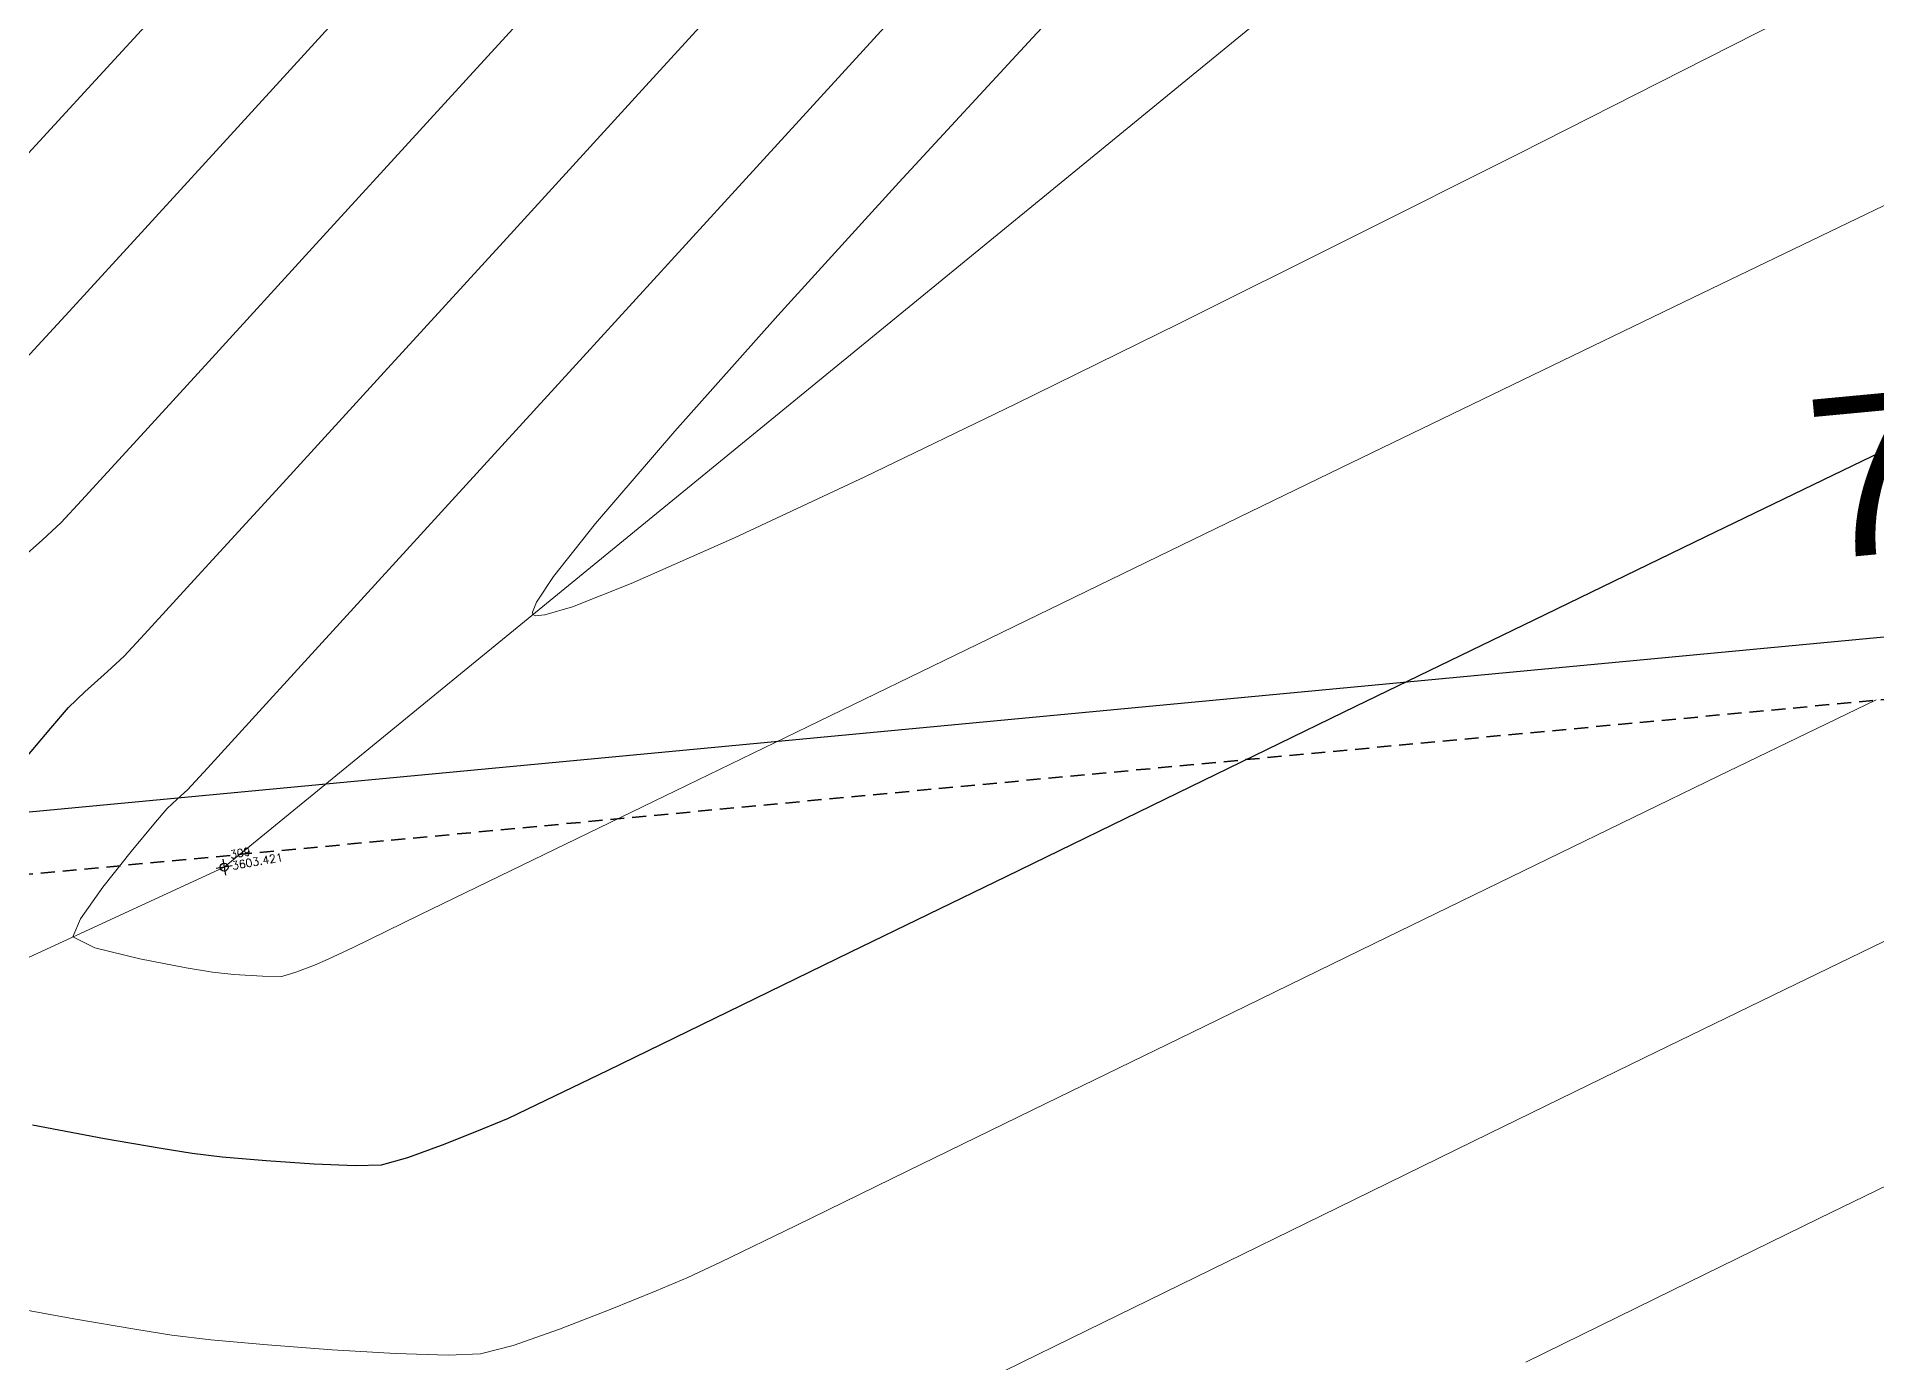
# Model space of a CAD drawing. Header units: millimetres. Extents: x 736950 to 740938, y 8500595 to 8502163.
# Drawn here: x 737828.7 to 737851.69, y 8501212.41 to 8501228.97 of the extents above; entities that cross this region are included whole.
import ezdxf

# ---------------------------------------------------------------- set-up
doc = ezdxf.new("R2010")
doc.units = ezdxf.units.MM
doc.linetypes.add('DASHED', pattern=[0.75, 0.5, -0.25])
for name, color, linetype, lineweight in [('CONT-MJR', 80, 'Continuous', 30), ('CONT-MNR', 96, 'Continuous', 15), ('COTAS', 40, 'Continuous', 5), ('PERIMETRO', 7, 'Continuous', 35), ('pista', 251, 'Continuous', 5), ('saiwite', 5, 'Continuous', 5)]:
    doc.layers.add(name, color=color, linetype=linetype, lineweight=lineweight)
doc.styles.add('5mm', font='arial.ttf', dxfattribs={"height": 3})
doc.styles.add('COTAS', font='arial.ttf')
doc.dimstyles.new('Copy of GenDist', dxfattribs={"dimtxt": 2, "dimasz": 2, "dimexe": 0.18, "dimexo": 0.0625, "dimgap": 1, "dimtad": 2, "dimdec": 3, "dimzin": 1, "dimdsep": 46, "dimtxsty": 'COTAS', "dimcen": 0.09, "dimadec": 3, "dimazin": 0, "dimtfac": 1, "dimtdec": 3, "dimtofl": 0, "dimtmove": 0, "dimatfit": 3, "dimfxl": 1, "dimtolj": 1, "dimtzin": 0, "dimarcsym": 0})

# ---------------------------------------------------------------- blocks, each defined once
blk = doc.blocks.new('*D154')
at = {"layer": 'COTAS', "color": 0, "lineweight": -2, "transparency": 16777216}
for p, q in [((737892.6454692353, 8501224.602372762), (737892.5613406893, 8501225.495133976)), ((737819.9893568559, 8501218.475581242), (737890.5870493695, 8501225.128290977)), ((737818.0654194364, 8501217.574389188), (737817.9812908905, 8501218.467150401))]:
    blk.add_line(p, q, dxfattribs=at)
at = {"layer": 'COTAS', "color": 0, "transparency": 16777216}
for points in [[(737890.5557765495, 8501225.460154086), (737890.6183221894, 8501224.79642787), (737892.578228012, 8501225.315927897)], [(737819.9580840359, 8501218.80744435), (737820.0206296758, 8501218.143718135), (737817.9981782131, 8501218.287944322)]]:
    blk.add_solid(points, dxfattribs=at)
at = {"layer": 'Defpoints', "color": 0, "transparency": 16777216}
for p in [(737892.578228012, 8501225.315927897), (737892.651332889, 8501224.54014843), (737818.0712830902, 8501217.512164855)]:
    blk.add_point(p, dxfattribs=at)
at = {"layer": 'COTAS', "color": 0, "transparency": 16777216, "insert": (737855.0985823105, 8501223.81416746), "char_height": 2, "attachment_point": 5, "rotation": 5.383318807571368, "style": 'COTAS'}
blk.add_mtext('\\A1;74.910', dxfattribs=at)

msp = doc.modelspace()

# ---------------------------------------------------------------- hatches: boundary and pattern name
at = {"layer": 'pista'}
h = msp.add_hatch(dxfattribs=at)
h.set_pattern_fill('HONEY', color=256, scale=3, angle=9.94991650582834, style=0)
h.set_pattern_definition([(9.94991650582834, (1479841.21072825, -18.49207214638591), (0.4979252195647159, 0.4170677100899267), [0.375, -0.75]), (129.9499165058283, (1479841.21072825, -18.49207214638591), (-0.6101538418184378, 0.222682034283025), [0.3749999999999999, -0.7499999999999998]), (69.94991650582834, (1479841.21072825, -18.49207214638591), (-0.112228622253722, 0.6397497443729518), [-0.75, 0.375])])
h.paths.add_polyline_path([(737744.7999806425, 8501250.923935566), (737743.4751223363, 8501250.754223157), (737756.465848178, 8501242.026572531), (737763.5739612179, 8501242.006896213), (737770.002546867, 8501243.455222024), (737769.8468594846, 8501244.342704736), (737763.4750639071, 8501242.907173423), (737756.7405500773, 8501242.925815564)])
h.paths.add_polyline_path([(737794.2809870465, 8501256.017245878), (737809.7820272583, 8501263.709828075), (737823.391616501, 8501273.483615467), (737837.0791595323, 8501280.557800073), (737851.5530432165, 8501285.77819753), (737870.8510758049, 8501293.050216693, -0.9976846880626209), (737871.0089264096, 8501292.63424804), (737865.2748787645, 8501289.581801567, 0.7845063948290762), (737866.1540430214, 8501286.121818589), (737883.2588851704, 8501291.348365877), (737897.4188924351, 8501296.516943583), (737903.2981396064, 8501301.44146652, -0.5512150924587264), (737904.1219025984, 8501301.177325813), (737906.855912117, 8501297.98174819, 0.5618964424650519), (737910.2738656431, 8501298.536066804), (737914.22079628, 8501308.558674501), (737925.6412323939, 8501300.72656757, 0.340189525830376), (737928.7023693406, 8501300.894137181), (737936.9171069289, 8501306.117412793, -0.358727273887905), (737938.1716059428, 8501305.962964654), (737943.1732157968, 8501301.051021611, 0.3417074120720416), (737946.0555081918, 8501300.709858142), (737955.8779356404, 8501307.072689936), (737971.8320576148, 8501314.464803053), (737988.5677626224, 8501323.411181662), (738023.1375471824, 8501336.282937778), (738044.4246208373, 8501357.728329657), (738061.4456776979, 8501362.208386911), (738078.9085143938, 8501363.070318012), (738112.0997810266, 8501372.051506756), (738118.6561313582, 8501373.365123207), (738128.3493353954, 8501376.976906104), (738155.2251721952, 8501366.826195797), (738176.6167526407, 8501363.543890122), (738193.8053773039, 8501353.328603027), (738204.7313956148, 8501340.877429372), (738207.705198212, 8501335.751671141), (738214.35685511, 8501331.742925933), (738229.9282901662, 8501313.374534177), (738233.5603594936, 8501308.186787868), (738234.53883727, 8501308.358438132), (738230.6417003467, 8501313.924784988), (738214.9478837823, 8501332.43754055), (738208.3676942562, 8501336.403214611), (738205.4657963786, 8501341.405035153), (738194.387784551, 8501354.029418997), (738176.9261677533, 8501364.406946706), (738155.4549153853, 8501367.70147717), (738128.3514754312, 8501377.93815071), (738118.4090486554, 8501374.233504975), (738111.8936108743, 8501372.928085677), (738078.7671659255, 8501363.964436961), (738061.3074614278, 8501363.102660457), (738043.958527311, 8501358.536303693), (738022.6381405202, 8501337.057350922), (737988.196920163, 8501324.233464561), (737971.4304040315, 8501315.270615296), (737955.4419368334, 8501307.862588815), (737945.5806043665, 8501301.47455489, -0.3391433520832071), (737943.8038299843, 8501301.693147572), (737938.8116631231, 8501306.59581691, 0.3560082385246841), (737936.4342009705, 8501306.876887502), (737928.158540546, 8501301.61487459, -0.3502196171718997), (737926.1502499409, 8501301.468794718), (737914.5128481541, 8501309.44969617, 0.4302069892023044), (737913.4330382891, 8501309.014522241), (737909.4507249827, 8501298.90206584, -0.5704007069138802), (737907.5397775185, 8501298.566836312), (737904.9064502402, 8501301.644734057, 0.4931454261128044), (737902.7202336333, 8501302.131411942), (737896.9620044216, 8501297.308254998), (737882.9728831241, 8501292.20205278), (737866.0373022418, 8501287.027224885, -0.7384715771871906), (737865.6977918843, 8501288.787355538), (737871.5108758068, 8501291.881875956, 0.9119586051647783), (737870.5337161538, 8501293.892406015), (737851.2416702455, 8501286.62264278), (737836.7183275839, 8501281.384406622), (737822.9200107896, 8501274.252970394), (737809.3164408724, 8501264.483505804), (737793.8201376351, 8501256.79327439), (737778.9884914039, 8501246.402265295), (737769.846859484, 8501244.34270474), (737770.0025468671, 8501243.455222024), (737779.3594973255, 8501245.563292695)])
h.paths.add_polyline_path([(738260.5182952256, 8501271.251537092), (738234.538837269, 8501308.358438132), (738233.56035949, 8501308.186787868), (738259.6897886079, 8501270.86568047), (738269.3749442189, 8501234.589470252), (738274.5057655985, 8501215.583008338), (738279.7983711922, 8501189.602392923), (738280.7089290785, 8501189.641305126), (738275.382018582, 8501215.790318219), (738270.2441657205, 8501234.822827347)])

# ---------------------------------------------------------------- linework, layer by layer
at = {"linetype": 'Continuous', "extrusion": (0.9849591664230046, 0.172787269436437, 0), "elevation": 2195635.794162654}
msp.add_lwpolyline([(8245865.469062787, 0), (8245865.269062786, 0)], dxfattribs=at)
at = {"linetype": 'Continuous', "extrusion": (-0.172787269436437, 0.9849591664230046, 0), "elevation": 8245865.369062788}
msp.add_lwpolyline([(-2195635.894162655, 0), (-2195635.694162655, 0)], dxfattribs=at)
at = {"linetype": 'Continuous'}
msp.add_circle((737831.0403261232, 8501218.593898673), 0.05, dxfattribs=at)
at = {"layer": 'CONT-MJR', "extrusion": (-0.7382482074163119, 0.674529157447328, 0), "elevation": 5189620.067732548}
msp.add_lwpolyline([(-6773708.633794839, 3605), (-6773711.288491765, 3605)], dxfattribs=at)
at = {"layer": 'CONT-MJR', "extrusion": (0.7381897955137376, -0.6745930816421009, 0), "elevation": -5190206.600326777}
msp.add_lwpolyline([(6773256.716420646, 3605.000000000003), (6773259.226464273, 3605.000000000003)], dxfattribs=at)
at = {"layer": 'CONT-MJR', "elevation": 3605}
for points in [[(737833.039845438, 8501224.778963687), (737834.572113985, 8501226.455330217)], [(737851.5110302097, 8501223.665877515), (737849.5476211418, 8501222.71745481)], [(737830.7125853251, 8501222.234138446), (737831.7321435161, 8501223.348704629)], [(737849.5476211418, 8501222.71745481), (737847.4077034063, 8501221.680863148)], [(737847.4077034063, 8501221.680863148), (737845.180063893, 8501220.599762063)], [(737829.2998681052, 8501220.78442338), (737829.5838820382, 8501221.039007071)], [(737829.0961441131, 8501220.589228144), (737829.2998681052, 8501220.78442338)], [(737828.8743451951, 8501220.33182198), (737829.0961441131, 8501220.589228144)], [(737845.180063893, 8501220.599762063), (737842.9534894897, 8501219.517811093)], [(737828.3814039525, 8501219.748038612), (737828.8743451951, 8501220.33182198)], [(737837.1680258365, 8501216.703454196), (737835.8335807677, 8501216.054699015)], [(737834.9441352552, 8501215.623391617), (737834.5884761885, 8501215.45319153)], [(737829.5443246295, 8501215.200380275), (737828.6452535226, 8501215.370204408)], [(737834.2649252114, 8501215.318596514), (737833.8005290502, 8501215.133461177)], [(737834.5884761885, 8501215.45319153), (737834.2649252114, 8501215.318596514)], [(737833.0015927829, 8501214.869551377), (737832.6839759422, 8501214.861991059)], [(737833.3333856063, 8501214.962280981), (737833.0015927829, 8501214.869551377)]]:
    msp.add_lwpolyline(points, dxfattribs=at)
at = {"layer": 'CONT-MJR', "extrusion": (0.7380194333176348, -0.6747794573381123, 0), "elevation": -5191916.721108673}
msp.add_lwpolyline([(6771941.734140277, 3605), (6771943.67210965, 3605)], dxfattribs=at)
at = {"layer": 'CONT-MJR', "extrusion": (0.4333778419074605, -0.9012123202351554, 0), "elevation": -7341639.009265061}
msp.add_lwpolyline([(4349204.722389837, 3605.000000000003), (4349202.838135179, 3605.000000000003)], dxfattribs=at)
at = {"layer": 'CONT-MJR', "extrusion": (0.7374948381443042, -0.6753527698251534, 0), "elevation": -5197177.64076857}
msp.add_lwpolyline([(6767902.542129389, 3605.000000000003), (6767903.531001257, 3605.000000000003)], dxfattribs=at)
at = {"layer": 'CONT-MJR', "extrusion": (0.7358386214285182, -0.677156941346818, 0), "elevation": -5213737.308960507}
msp.add_lwpolyline([(6755153.47598228, 3605.000000000003), (6755153.848923025, 3605.000000000003)], dxfattribs=at)
at = {"layer": 'CONT-MJR', "extrusion": (0.6765948075807657, -0.7363555298595554, 0), "elevation": -5760709.45729719}
msp.add_lwpolyline([(6295186.90727406, 3605.000000000003), (6295187.190189733, 3605.000000000003)], dxfattribs=at)
at = {"layer": 'CONT-MJR', "extrusion": (0.4373482162708835, -0.8992922426690206, 0), "elevation": -7322386.465997323}
msp.add_lwpolyline([(4381529.636623003, 3605.00000000001), (4381527.260618515, 3605.00000000001)], dxfattribs=at)
at = {"layer": 'CONT-MJR', "extrusion": (0.4374995012884079, -0.8992186532609265, 0), "elevation": -7321649.242100501}
msp.add_lwpolyline([(4382759.070336064, 3605.000000000003), (4382756.892797256, 3605.000000000003)], dxfattribs=at)
at = {"layer": 'CONT-MJR', "extrusion": (0.4374920783274853, -0.8992222647380889, 0), "elevation": -7321685.421002468}
msp.add_lwpolyline([(4382696.453279954, 3605), (4382694.573146643, 3605)], dxfattribs=at)
at = {"layer": 'CONT-MJR', "extrusion": (-0.4363235439135844, 0.8997898449230746, 0), "elevation": 7327372.729780791}
msp.add_lwpolyline([(-4373177.906837663, 3605.000000000013), (-4373176.918334053, 3605.000000000013)], dxfattribs=at)
at = {"layer": 'CONT-MJR', "extrusion": (-0.1715979951043169, -0.9851670559230952, 0), "elevation": -8501727.221262138}
msp.add_lwpolyline([(-731905.4035438984, 3605.000000000003), (-731906.1243802239, 3605.000000000003)], dxfattribs=at)
at = {"layer": 'CONT-MJR', "extrusion": (-0.1611406852480099, -0.9869314462300823, 0), "elevation": -8509010.963148724}
msp.add_lwpolyline([(-641703.3525851585, 3605), (-641703.7427826965, 3605)], dxfattribs=at)
at = {"layer": 'CONT-MJR', "extrusion": (-0.1155638721908579, -0.9933000510642568, 0), "elevation": -8529523.87305464}
msp.add_lwpolyline([(-249545.7343155676, 3605), (-249546.1133641603, 3605)], dxfattribs=at)
at = {"layer": 'CONT-MJR', "extrusion": (0.3440673091837734, -0.9389449860087852, 0), "elevation": -7728308.834172515}
msp.add_lwpolyline([(3617775.563276918, 3605.000000000003), (3617775.065757415, 3605.000000000003)], dxfattribs=at)
at = {"layer": 'CONT-MJR', "extrusion": (0.08527870535688437, 0.9963571359771826, 0), "elevation": 8533167.47366384}
msp.add_lwpolyline([(-10171.14321951417, 3605.00000000001), (-10170.59141004726, 3605.00000000001)], dxfattribs=at)
at = {"layer": 'CONT-MJR', "extrusion": (0.06607265713341055, 0.997814814471769, 0), "elevation": 8531388.68319987}
msp.add_lwpolyline([(-174522.007250393, 3605.000000000003), (-174521.4081939638, 3605.000000000003)], dxfattribs=at)
at = {"layer": 'CONT-MJR', "extrusion": (-0.04104378723285509, -0.9991573487342142, 0), "elevation": -8524334.750221442}
msp.add_lwpolyline([(388288.8943145055, 3605.000000000013), (388288.3735224326, 3605.000000000013)], dxfattribs=at)
at = {"layer": 'CONT-MNR', "extrusion": (-0.7382737383895226, 0.6745012136418723, 0), "elevation": 5189361.96607537}
msp.add_lwpolyline([(-6773907.483810687, 3604), (-6773910.304707713, 3604)], dxfattribs=at)
at = {"layer": 'CONT-MNR'}
for points, elevation in [([(737841.1433801812, 8501228.95757689), (737842.8929208171, 8501230.832553033)], 3603), ([(737828.4089031022, 8501227.310291283), (737829.4343942028, 8501228.429088887)], 3608), ([(737849.2725217805, 8501228.54999737), (737847.2330253032, 8501227.518313795)], 3603), ([(737830.0479707051, 8501226.56931162), (737831.2528479875, 8501227.885996576)], 3607), ([(737832.1463467128, 8501226.33248013), (737833.615579315, 8501227.939535622)], 3606), ([(737852.9989189404, 8501227.44487683), (737851.3393580003, 8501226.64704616)], 3604), ([(737845.1055835022, 8501226.448807763), (737842.9752919842, 8501225.387283709)], 3603), ([(737836.6716058822, 8501224.043293502), (737837.9596774827, 8501225.48885991)], 3603), ([(737840.9272463572, 8501224.379546065), (737839.0465422288, 8501223.47139926)], 3603), ([(737845.0067936062, 8501223.58626784), (737842.7126354623, 8501222.474478882)], 3604), ([(737829.001760454, 8501222.90017154), (737829.2574725662, 8501223.176845975)], 3606), ([(737828.7681048024, 8501222.683176914), (737829.001760454, 8501222.90017154)], 3606), ([(737828.4290866535, 8501222.380002232), (737828.7681048024, 8501222.683176914)], 3606), ([(737834.8937054605, 8501221.781968458), (737834.9429591353, 8501221.903545052)], 3603), ([(737834.8990528494, 8501221.750809122), (737834.8937054605, 8501221.781968458)], 3603), ([(737834.9264267578, 8501221.736333646), (737834.8990528494, 8501221.750809122)], 3603), ([(737835.0495898598, 8501221.74535051), (737834.9264267578, 8501221.736333646)], 3603), ([(737835.3951612517, 8501221.848298823), (737835.0495898598, 8501221.74535051)], 3603), ([(737840.4608209017, 8501221.382374786), (737838.3317470786, 8501220.34922533)], 3604), ([(737830.8320233751, 8501219.832855128), (737831.5181687268, 8501220.583149439)], 3604), ([(737830.5826566629, 8501219.560681155), (737830.8320233751, 8501219.832855128)], 3604), ([(737849.7115860324, 8501219.73003959), (737847.5874593026, 8501218.698082967)], 3606), ([(737830.3274183361, 8501219.32556161), (737830.4540881733, 8501219.443900218)], 3604), ([(737830.4540881733, 8501219.443900218), (737830.5826566629, 8501219.560681155)], 3604), ([(737829.8775322987, 8501218.789844383), (737830.1833502395, 8501219.15739566)], 3604), ([(737829.5258926587, 8501218.346053848), (737829.8775322987, 8501218.789844383)], 3604), ([(737829.2443594658, 8501217.949170135), (737829.5258926587, 8501218.346053848)], 3604), ([(737833.484941568, 8501217.996202538), (737832.6508022298, 8501217.591569383)], 3604), ([(737829.1488608656, 8501217.722339315), (737829.2443594658, 8501217.949170135)], 3604), ([(737832.6508022298, 8501217.591569383), (737832.3413893975, 8501217.44223974)], 3604), ([(737830.565305426, 8501217.336401476), (737829.986862001, 8501217.447605826)], 3604), ([(737832.169222194, 8501217.371147718), (737831.9352476948, 8501217.281123634)], 3604), ([(737831.1616137815, 8501217.253447263), (737830.893372668, 8501217.281123722)], 3604), ([(737831.5212506269, 8501217.22974306), (737831.1616137815, 8501217.253447263)], 3604), ([(737831.7594986429, 8501217.228226027), (737831.5212506269, 8501217.22974306)], 3604), ([(737831.9352476948, 8501217.281123634), (737831.7594986429, 8501217.228226027)], 3604), ([(737850.6825571401, 8501217.133263953), (737848.7898310742, 8501216.211384779)], 3607), ([(737848.7898310742, 8501216.211384779), (737846.8522652168, 8501215.264946634)], 3607), ([(737844.9555276978, 8501214.336887302), (737843.1852866486, 8501213.470144562)], 3607), ([(737850.9708749535, 8501214.203380145), (737849.1419163456, 8501213.307946919)], 3608), ([(737837.2424791652, 8501213.65752457), (737836.8355629791, 8501213.464143323)], 3606), ([(737836.8355629791, 8501213.464143323), (737836.4384165247, 8501213.298249543)], 3606), ([(737836.4384165247, 8501213.298249543), (737835.8651705121, 8501213.06604129)], 3606), ([(737829.1637053813, 8501212.950704254), (737828.1307079446, 8501213.136495212)], 3606), ([(737830.3857614329, 8501212.746495295), (737829.9502583994, 8501212.816941954)], 3606), ([(737830.8730412277, 8501212.687715797), (737830.3857614329, 8501212.746495295)], 3606), ([(737831.5805694156, 8501212.62321795), (737830.8730412277, 8501212.687715797)], 3606), ([(737833.1824751362, 8501212.51763394), (737832.3898720383, 8501212.563143436)], 3606), ([(737833.839904751, 8501212.496831141), (737833.1824751362, 8501212.51763394)], 3606), ([(737834.2436869233, 8501212.510876726), (737833.839904751, 8501212.496831141)], 3606)]:
    msp.add_lwpolyline(points, dxfattribs=dict(at, elevation=elevation))
at = {"layer": 'CONT-MNR', "extrusion": (0.7376635574927334, -0.6751684796753807, 0), "elevation": -5195491.588442993}
msp.add_lwpolyline([(6769205.583539754, 3608.00000000001), (6769207.496703455, 3608.00000000001)], dxfattribs=at)
at = {"layer": 'CONT-MNR', "extrusion": (-0.7381604769875989, 0.6746251627485004, 0), "elevation": 5190502.668657808}
msp.add_lwpolyline([(-6773031.593819429, 3606.00000000001), (-6773033.997945866, 3606.00000000001)], dxfattribs=at)
at = {"layer": 'CONT-MNR', "extrusion": (0.4528714469084632, -0.8915758254770232, 0), "elevation": -7245338.994385459}
msp.add_lwpolyline([(4507814.341597526, 3603.000000000013), (4507812.24816308, 3603.000000000013)], dxfattribs=at)
at = {"layer": 'CONT-MNR', "extrusion": (0.7379669402240709, -0.6748368655729492, 0), "elevation": -5192446.908041362}
msp.add_lwpolyline([(6771540.861170143, 3607.00000000001), (6771542.944928054, 3607.00000000001)], dxfattribs=at)
at = {"layer": 'CONT-MNR', "extrusion": (-0.7382450328869754, 0.6745326318405275, 0), "elevation": 5189650.239419099}
msp.add_lwpolyline([(-6773683.865353261, 3604), (-6773686.633338851, 3604)], dxfattribs=at)
at = {"layer": 'CONT-MNR', "extrusion": (0.7344479154612271, -0.6786650569129504, 0), "elevation": -5227581.144626842}
msp.add_lwpolyline([(6744454.4294256, 3603.000000000003), (6744456.888315792, 3603.000000000003)], dxfattribs=at)
at = {"layer": 'CONT-MNR', "extrusion": (0.4491561865069704, -0.8934532557008875, 0), "elevation": -7264040.754281076}
msp.add_lwpolyline([(4477610.945310294, 3603.000000000006), (4477608.564165238, 3603.000000000006)], dxfattribs=at)
at = {"layer": 'CONT-MNR', "extrusion": (-0.7392066909934878, 0.6734786321706564, 0), "elevation": 5179978.95734912}
msp.add_lwpolyline([(-6781080.862856815, 3603.000000000003), (-6781083.112282067, 3603.000000000003)], dxfattribs=at)
at = {"layer": 'CONT-MNR', "extrusion": (0.7382167386830001, -0.6745635972450894, 0), "elevation": -5189934.359868279}
msp.add_lwpolyline([(6773463.561374708, 3604), (6773466.177335536, 3604)], dxfattribs=at)
at = {"layer": 'CONT-MNR', "extrusion": (-0.7373472717776856, 0.6755138790594936, 0), "elevation": 5198659.56369253}
msp.add_lwpolyline([(-6766769.254204476, 3607.00000000001), (-6766770.655437246, 3607.00000000001)], dxfattribs=at)
at = {"layer": 'CONT-MNR', "extrusion": (0.4344663319586006, -0.9006880738604455, 0), "elevation": -7336381.889237494}
msp.add_lwpolyline([(4358070.660132568, 3604.000000000013), (4358068.507549419, 3604.000000000013)], dxfattribs=at)
at = {"layer": 'CONT-MNR', "extrusion": (-0.7378833124923909, 0.674928305188971, 0), "elevation": 5193284.252398987}
msp.add_lwpolyline([(-6770894.985138225, 3606), (-6770896.846505713, 3606)], dxfattribs=at)
at = {"layer": 'CONT-MNR', "extrusion": (0.435219873309273, -0.9003241982067683, 0), "elevation": -7332732.500140658}
msp.add_lwpolyline([(4364206.047221728, 3604.000000000003), (4364203.672906061, 3604.000000000003)], dxfattribs=at)
at = {"layer": 'CONT-MNR', "extrusion": (0.7365029907879285, -0.6764342869491733, 0), "elevation": -5207107.093831934}
msp.add_lwpolyline([(6760270.00166096, 3607), (6760270.934820873, 3607)], dxfattribs=at)
at = {"layer": 'CONT-MNR', "extrusion": (0.4414967745883226, -0.8972628366471599, 0), "elevation": -7302078.312226972}
msp.add_lwpolyline([(4415302.669544789, 3603), (4415300.38699664, 3603)], dxfattribs=at)
at = {"layer": 'CONT-MNR', "extrusion": (-0.7376108707499806, 0.6752260387095981, 0), "elevation": 5196016.367968967}
msp.add_lwpolyline([(-6768797.117695775, 3606), (-6768798.573586294, 3606)], dxfattribs=at)
at = {"layer": 'CONT-MNR', "extrusion": (-0.7381853781078197, 0.6745979154635858, 0), "elevation": 5190249.245710894}
msp.add_lwpolyline([(-6773219.91444802, 3604.000000000003), (-6773222.279270766, 3604.000000000003)], dxfattribs=at)
at = {"layer": 'CONT-MNR', "extrusion": (0.4357356595174181, -0.9000746830263147, 0), "elevation": -7330230.744089012}
msp.add_lwpolyline([(4368404.383254615, 3604), (4368401.876679752, 3604)], dxfattribs=at)
at = {"layer": 'CONT-MNR', "extrusion": (0.7596478848017092, -0.6503345993535092, 0), "elevation": -4968144.065295164}
msp.add_lwpolyline([(6937776.059469386, 3603.000000000013), (6937777.578930488, 3603.000000000013)], dxfattribs=at)
at = {"layer": 'CONT-MNR', "extrusion": (0.7370134859341202, -0.6758780374825303, 0), "elevation": -5201999.923893621}
msp.add_lwpolyline([(6764198.718808943, 3606.00000000001), (6764199.679824571, 3606.00000000001)], dxfattribs=at)
at = {"layer": 'CONT-MNR', "extrusion": (0.4242065006806428, -0.9055654834302619, 0), "elevation": -7385418.422627147}
msp.add_lwpolyline([(4274435.833182166, 3603.000000000013), (4274434.035115597, 3603.000000000013)], dxfattribs=at)
at = {"layer": 'CONT-MNR', "extrusion": (0.7381451752630532, -0.6746419051881349, 0), "elevation": -5190652.875201994}
msp.add_lwpolyline([(6772908.583630521, 3604), (6772910.598201854, 3604)], dxfattribs=at)
at = {"layer": 'CONT-MNR', "extrusion": (0.7840828117195339, -0.6206562207583116, 0), "elevation": -4697812.592869718}
msp.add_lwpolyline([(7123604.206032386, 3603), (7123605.052720755, 3603)], dxfattribs=at)
at = {"layer": 'CONT-MNR', "extrusion": (0.4048911637997502, -0.9143648863975934, 0), "elevation": -7474475.685252876}
msp.add_lwpolyline([(4116722.583366347, 3603), (4116721.171747936, 3603)], dxfattribs=at)
at = {"layer": 'CONT-MNR', "extrusion": (0.4363754830424542, -0.8997646568961601, 0), "elevation": -7327123.052811762}
msp.add_lwpolyline([(4373609.85892987, 3604), (4373607.356259259, 3604)], dxfattribs=at)
at = {"layer": 'CONT-MNR', "extrusion": (0.8313655807021327, -0.5557258957649946, 0), "elevation": -4110938.581629022}
msp.add_lwpolyline([(7477657.269121105, 3603), (7477657.655977677, 3603)], dxfattribs=at)
at = {"layer": 'CONT-MNR', "extrusion": (0.3668366624708264, -0.9302853664694857, 0), "elevation": -7637897.208769281}
msp.add_lwpolyline([(3804958.107999183, 3603.000000000013), (3804957.320735756, 3603.000000000013)], dxfattribs=at)
at = {"layer": 'CONT-MNR', "extrusion": (0.7380825559151638, -0.674710412439099, 0), "elevation": -5191281.473127775}
msp.add_lwpolyline([(6772425.224343728, 3604), (6772426.789550333, 3604)], dxfattribs=at)
at = {"layer": 'CONT-MNR', "extrusion": (-0.4357579140537439, 0.9000639090306477, 0), "elevation": 7330117.210542022}
msp.add_lwpolyline([(-4368587.867918031, 3606.000000000013), (-4368585.672161849, 3606.000000000013)], dxfattribs=at)
at = {"layer": 'CONT-MNR', "extrusion": (0.4367038137628222, -0.8996053462741349, 0), "elevation": -7325526.462603231}
msp.add_lwpolyline([(4376278.656070476, 3604.00000000001), (4376276.515202882, 3604.00000000001)], dxfattribs=at)
at = {"layer": 'CONT-MNR', "extrusion": (0.4367680300331644, -0.8995741703389158, 0), "elevation": -7325214.048035378}
msp.add_lwpolyline([(4376799.429067035, 3604.000000000003), (4376797.603313317, 3604.000000000003)], dxfattribs=at)
at = {"layer": 'CONT-MNR', "extrusion": (-0.7594220228826007, 0.6505983331986787, 0), "elevation": 4970554.52357462}
msp.add_lwpolyline([(-6936044.136949082, 3604.000000000013), (-6936044.358388468, 3604.000000000013)], dxfattribs=at)
at = {"layer": 'CONT-MNR', "extrusion": (0.4377697172173568, -0.8990871340907041, 0), "elevation": -7320329.025826161}
msp.add_lwpolyline([(4384965.378267214, 3606.000000000013), (4384962.960645968, 3606.000000000013)], dxfattribs=at)
at = {"layer": 'CONT-MNR', "extrusion": (0.4367310975905448, -0.8995921011199232, 0), "elevation": -7325393.731564761}
msp.add_lwpolyline([(4376496.862498118, 3604.000000000003), (4376495.441333248, 3604.000000000003)], dxfattribs=at)
at = {"layer": 'CONT-MNR', "extrusion": (0.4362626037228697, -0.8998193933189829, 0), "elevation": -7327663.38339544}
msp.add_lwpolyline([(4372697.433322928, 3607), (4372695.474909767, 3607)], dxfattribs=at)
at = {"layer": 'CONT-MNR', "extrusion": (-0.4423416364877826, -0.8968466293794668, 0), "elevation": -7950661.013056519}
msp.add_lwpolyline([(-3098722.66571591, 3604.000000000013), (-3098722.974224729, 3604.000000000013)], dxfattribs=at)
at = {"layer": 'CONT-MNR', "extrusion": (-0.2391774001439667, -0.9709758860344437, 0), "elevation": -8430949.401566457}
msp.add_lwpolyline([(-1316883.961940777, 3604.000000000013), (-1316884.540035507, 3604.000000000013)], dxfattribs=at)
at = {"layer": 'CONT-MNR', "extrusion": (0.4382518031171482, -0.8988522442896654, 0), "elevation": -7317976.471635954}
msp.add_lwpolyline([(4388887.965438688, 3606.00000000001), (4388885.601427034, 3606.00000000001)], dxfattribs=at)
at = {"layer": 'CONT-MNR', "extrusion": (-0.1661531103661651, -0.9860999664920637, 0), "elevation": -8505642.97391597}
msp.add_lwpolyline([(-684928.6739257015, 3604.000000000013), (-684929.0066173681, 3604.000000000013)], dxfattribs=at)
at = {"layer": 'CONT-MNR', "extrusion": (0.3816660491661869, -0.9243002904434651, 0), "elevation": -7576072.19630012}
msp.add_lwpolyline([(3926604.721727122, 3604), (3926604.535459515, 3604)], dxfattribs=at)
at = {"layer": 'CONT-MNR', "extrusion": (0.4384819927747358, -0.8987399746379909, 0), "elevation": -7316852.199115016}
msp.add_lwpolyline([(4390759.656157078, 3606), (4390757.455451811, 3606)], dxfattribs=at)
at = {"layer": 'CONT-MNR', "extrusion": (0.4384356821747646, -0.898762567420311, 0), "elevation": -7317078.435103203}
msp.add_lwpolyline([(4390380.42894323, 3606.000000000013), (4390378.50124167, 3606.000000000013)], dxfattribs=at)
at = {"layer": 'CONT-MNR', "extrusion": (0.4395026705270885, -0.898241283063497, 0), "elevation": -7311856.845174092}
msp.add_lwpolyline([(4399071.314952772, 3607.000000000006), (4399069.203340274, 3607.000000000006)], dxfattribs=at)
at = {"layer": 'CONT-MNR', "extrusion": (0.4378194991509156, -0.8990628933301837, 0), "elevation": -7320080.695994119}
msp.add_lwpolyline([(4385373.699668568, 3608.000000000003), (4385371.773419863, 3608.000000000003)], dxfattribs=at)
at = {"layer": 'CONT-MNR', "extrusion": (0.4379563823685424, -0.8989962219846418, 0), "elevation": -7319418.42910907}
msp.add_lwpolyline([(4386476.27022373, 3606.00000000001), (4386474.725223018, 3606.00000000001)], dxfattribs=at)
at = {"layer": 'CONT-MNR', "extrusion": (0.4364211485203306, -0.8997425082345479, 0), "elevation": -7326895.522475123}
msp.add_lwpolyline([(4373974.012055368, 3606.000000000003), (4373972.959450661, 3606.000000000003)], dxfattribs=at)
at = {"layer": 'CONT-MNR', "extrusion": (0.4395646903351743, -0.8982109345863823, 0), "elevation": -7311553.084880445}
msp.add_lwpolyline([(4399572.083511821, 3607), (4399570.348867553, 3607)], dxfattribs=at)
at = {"layer": 'CONT-MNR', "extrusion": (0.4408124805730537, -0.8975992184550023, 0), "elevation": -7305429.310595579}
msp.add_lwpolyline([(4409733.739278542, 3608.000000000007), (4409731.696925618, 3608.000000000007)], dxfattribs=at)
at = {"layer": 'CONT-MNR', "extrusion": (-0.1676543143466722, -0.9858458453941709, 0), "elevation": -8504585.71080892}
msp.add_lwpolyline([(-697878.4148699146, 3606.000000000013), (-697879.2127157665, 3606.000000000013)], dxfattribs=at)
at = {"layer": 'CONT-MNR', "extrusion": (0.3599989273922445, -0.9329527170636429, 0), "elevation": -7665609.708247263}
msp.add_lwpolyline([(3748793.560465636, 3606.000000000013), (3748792.881052435, 3606.000000000013)], dxfattribs=at)
at = {"layer": 'CONT-MNR', "extrusion": (0.3309118916895699, -0.943661655435056, 0), "elevation": -7778110.112150269}
msp.add_lwpolyline([(3509419.232219142, 3606), (3509418.618662805, 3606)], dxfattribs=at)
at = {"layer": 'CONT-MNR', "extrusion": (0.4387364751969485, -0.8986157718022523, 0), "elevation": -7315605.783769802}
msp.add_lwpolyline([(4392828.22155991, 3607), (4392826.819132137, 3607)], dxfattribs=at)
at = {"layer": 'CONT-MNR', "extrusion": (-0.07402630968888202, -0.9972562887612421, 0), "elevation": -8532506.699682029}
msp.add_lwpolyline([(106494.5969213562, 3606), (106493.7853921318, 3606)], dxfattribs=at)
at = {"layer": 'CONT-MNR', "extrusion": (0.2545116530214464, -0.9670697071443666, 0), "elevation": -8033477.680248995}
msp.add_lwpolyline([(2877195.217341482, 3606.000000000003), (2877194.794793235, 3606.000000000003)], dxfattribs=at)
at = {"layer": 'PERIMETRO', "linetype": 'DASHED', "ltscale": 0.35}
msp.add_lwpolyline([(737683.200969866, 8501281.329551859), (737744.6024409891, 8501182.423775388), (737752.754863814, 8501178.840202238), (737760.1534312089, 8501181.935448542), (737818.0712830903, 8501217.512164854), (737892.6513328891, 8501224.540148428), (737966.6724460352, 8501242.248666123), (737994.6087461784, 8501268.421881564), (738169.7309229737, 8501324.89666196), (738221.1104446506, 8501260.626977284), (738220.501630505, 8501242.23256058), (738236.8284346196, 8501144.032219619), (738320.8206677334, 8501132.278902221)], dxfattribs=at)
at = {"layer": 'saiwite'}
for p, q in [((737831.0403261232, 8501218.593898673), (737854.4768213098, 8501237.767818417)), ((737796.2621935044, 8501202.568646956), (737831.0403261232, 8501218.593898673))]:
    msp.add_line(p, q, dxfattribs=at)

# ---------------------------------------------------------------- texts
at = {"color": 2, "insert": (737831.1059924588, 8501218.79831964), "char_height": 0.1, "width": 0.3833333333333333, "attachment_point": 1, "rotation": 9.94991650582834, "style": '5mm'}
msp.add_mtext('\\Ftxt.shx;\\W1.0000000000;\\T1.0000000000;\\o\\l309', dxfattribs=at)
at = {"color": 1, "insert": (737831.1301826766, 8501218.660425356), "char_height": 0.1, "width": 0.7833333333333332, "attachment_point": 1, "rotation": 9.94991650582834, "style": '5mm'}
msp.add_mtext('\\Ftxt.shx;\\W1.0000000000;\\T1.0000000000;\\o\\l3603.421', dxfattribs=at)

# ---------------------------------------------------------------- dimensions: what is measured, and where the dimension line sits
at = {"layer": 'COTAS'}
dim = msp.add_aligned_dim(p1=(737818.0712830903, 8501217.512164854), p2=(737892.6513328891, 8501224.540148428), distance=0.7792163419029842, dimstyle='Copy of GenDist', dxfattribs=at)
dim.commit()
dim.dimension.update_dxf_attribs({"geometry": '*D154', "text_midpoint": (737855.0985823105, 8501223.81416746)})

doc.saveas('drawing.dxf')
